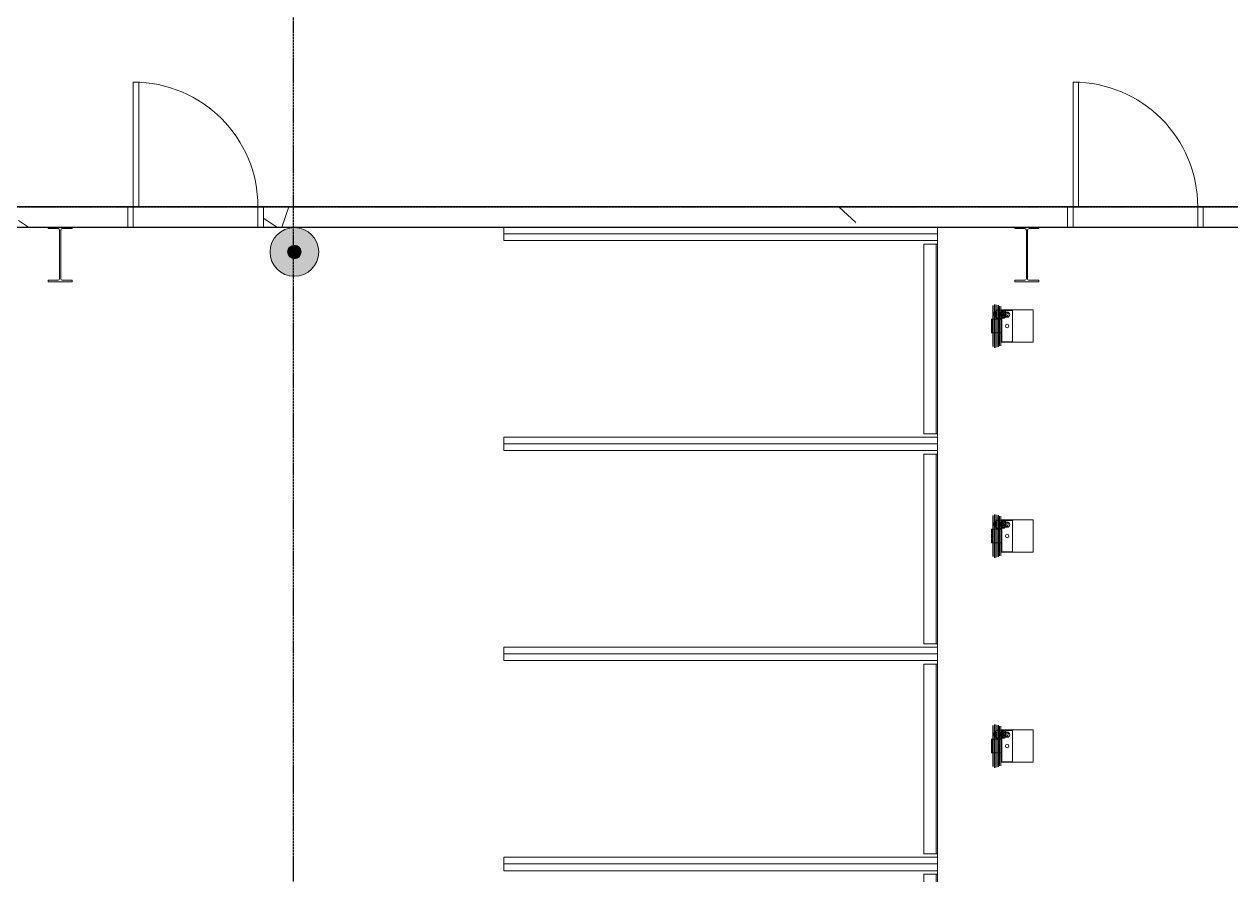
# Model space of a CAD drawing. Header units: millimetres. Extents: x -637480 to 299894, y -125373 to 39000.
# Drawn here: x 129829 to 138735, y 15069 to 21348 of the extents above; entities that cross this region are included whole.
import ezdxf

# ---------------------------------------------------------------- set-up
doc = ezdxf.new("R2010")
doc.units = ezdxf.units.MM
doc.linetypes.add('Xref building Toll$0$_SBA Dash - Loose', pattern=[5, 3, -2])
doc.linetypes.add('Xref building Toll$0$Grid Line', pattern=[22.225, 12.7, -3.175, 3.175, -3.175])
for name, color, linetype, lineweight in [('AM_BOR', 4, 'Continuous', 25), ('Xref building Toll$0$A-DETL', 90, 'Continuous', 9), ('Xref building Toll$0$A-DETL-GENF', 92, 'Continuous', 9), ('Xref building Toll$0$A-DOOR', 31, 'Continuous', 9), ('Xref building Toll$0$A-DOOR-HDLN', 31, 'Continuous', 9), ('Xref building Toll$0$A-FLOR', 192, 'Continuous', 25), ('Xref building Toll$0$A-WALL', 113, 'Continuous', 9), ('Xref building Toll$0$A-WALL-PATT', 111, 'Continuous', 9), ('Xref building Toll$0$C-PRKG', 70, 'Continuous', 9), ('Xref building Toll$0$E-ELEC-EQPM', 71, 'Continuous', 9), ('Xref building Toll$0$S-COLS', 52, 'Continuous', 9)]:
    doc.layers.add(name, color=color, linetype=linetype, lineweight=lineweight)
doc.layers.add('Xref building Toll$0$S-GRID', color=8, linetype='Continuous')

# ---------------------------------------------------------------- blocks, each defined once
blk = doc.blocks.new('Xref building Toll$0$Toll Grids')
at = {"layer": 'Xref building Toll$0$S-GRID', "linetype": 'Xref building Toll$0$Grid Line'}
for p, q in [((131818, -125373.3), (131818, 36031.5)), ((107519.9, 20000), (163674.6, 20000))]:
    blk.add_line(p, q, dxfattribs=at)
blk = doc.blocks.new('Xref building Toll$0$_SBAMHE3-3200X1550 Parking 90_1 - MHE3 3_2 X 1_550-1677613-MASTER GROUND FLOOR')
at = {"layer": 'Xref building Toll$0$C-PRKG'}
for p, q in [((50, 3200), (-50, 3200)), ((-50, 3200), (-50, 0)), ((-50, 0), (-50, 3200)), ((-50, 3200), (50, 3200)), ((-50, 3200), (-50, 3200)), ((0, 0), (0, 3200)), ((50, 0), (50, 3200)), ((50, 3200), (50, 0)), ((50, 3200), (50, 3200)), ((1600, 3200), (1500, 3200)), ((1500, 3200), (1500, 0)), ((1500, 0), (1500, 3200)), ((1500, 3200), (1600, 3200)), ((1500, 3200), (1500, 3200)), ((1600, 3200), (1500, 3200)), ((1500, 3200), (1500, 0)), ((1500, 0), (1500, 3200)), ((1500, 3200), (1600, 3200)), ((1500, 3200), (1500, 3200)), ((1550, 0), (1550, 3200)), ((1550, 0), (1550, 3200)), ((1600, 0), (1600, 3200)), ((1600, 3200), (1600, 0)), ((1600, 3200), (1600, 3200)), ((1600, 0), (1600, 3200)), ((1600, 3200), (1600, 0)), ((1600, 3200), (1600, 3200)), ((3150, 3200), (3050, 3200)), ((3050, 3200), (3050, 0)), ((3050, 0), (3050, 3200)), ((3050, 3200), (3150, 3200)), ((3050, 3200), (3050, 3200)), ((3150, 3200), (3050, 3200)), ((3050, 3200), (3050, 0)), ((3050, 0), (3050, 3200)), ((3050, 3200), (3150, 3200)), ((3050, 3200), (3050, 3200)), ((3100, 0), (3100, 3200)), ((3100, 0), (3100, 3200)), ((3150, 0), (3150, 3200)), ((3150, 3200), (3150, 0)), ((3150, 3200), (3150, 3200)), ((3150, 0), (3150, 3200)), ((3150, 3200), (3150, 0)), ((3150, 3200), (3150, 3200)), ((4700, 3200), (4600, 3200)), ((4600, 3200), (4600, 0)), ((4600, 0), (4600, 3200)), ((4600, 3200), (4700, 3200)), ((4600, 3200), (4600, 3200)), ((4700, 3200), (4600, 3200)), ((4600, 3200), (4600, 0)), ((4600, 0), (4600, 3200)), ((4600, 3200), (4700, 3200)), ((4600, 3200), (4600, 3200)), ((4650, 0), (4650, 3200)), ((4650, 0), (4650, 3200)), ((4700, 0), (4700, 3200)), ((4700, 3200), (4700, 0)), ((4700, 3200), (4700, 3200)), ((4700, 0), (4700, 3200)), ((4700, 3200), (4700, 0)), ((4700, 3200), (4700, 3200)), ((6250, 3200), (6150, 3200)), ((6150, 3200), (6150, 0)), ((6150, 0), (6150, 3200)), ((6150, 3200), (6250, 3200)), ((6150, 3200), (6150, 3200)), ((6250, 3200), (6150, 3200)), ((6150, 3200), (6150, 0)), ((6150, 0), (6150, 3200)), ((6150, 3200), (6250, 3200)), ((6150, 3200), (6150, 3200)), ((6200, 0), (6200, 3200)), ((6200, 0), (6200, 3200)), ((6250, 0), (6250, 3200)), ((6250, 3200), (6250, 0)), ((6250, 3200), (6250, 3200)), ((6250, 0), (6250, 3200)), ((6250, 3200), (6250, 0)), ((6250, 3200), (6250, 3200)), ((7800, 3200), (7700, 3200)), ((7700, 3200), (7700, 0)), ((7700, 0), (7700, 3200)), ((7700, 3200), (7800, 3200)), ((7700, 3200), (7700, 3200)), ((7750, 0), (7750, 3200)), ((7800, 0), (7800, 3200)), ((7800, 3200), (7800, 0)), ((7800, 3200), (7800, 3200)), ((1475, 100), (75, 100)), ((75, 100), (75, 0)), ((75, 100), (75, 95)), ((75, 100), (75, 100)), ((1475, 100), (75, 100)), ((75, 17.5), (75, 95)), ((1475, 100), (1475, 100)), ((1475, 95), (1475, 100)), ((1475, 0), (1475, 100)), ((1475, 95), (1475, 17.5)), ((3025, 100), (1625, 100)), ((1625, 100), (1625, 0)), ((1625, 100), (1625, 95)), ((1625, 100), (1625, 100)), ((3025, 100), (1625, 100)), ((1625, 17.5), (1625, 95)), ((3025, 100), (3025, 100)), ((3025, 95), (3025, 100)), ((3025, 0), (3025, 100)), ((3025, 95), (3025, 17.5)), ((4575, 100), (3175, 100)), ((3175, 100), (3175, 0)), ((3175, 100), (3175, 95)), ((3175, 100), (3175, 100)), ((4575, 100), (3175, 100)), ((3175, 17.5), (3175, 95)), ((4575, 100), (4575, 100)), ((4575, 95), (4575, 100)), ((4575, 0), (4575, 100)), ((4575, 95), (4575, 17.5)), ((6125, 100), (4725, 100)), ((4725, 100), (4725, 0)), ((4725, 100), (4725, 95)), ((4725, 100), (4725, 100)), ((6125, 100), (4725, 100)), ((4725, 17.5), (4725, 95)), ((6125, 100), (6125, 100)), ((6125, 95), (6125, 100)), ((6125, 0), (6125, 100)), ((6125, 95), (6125, 17.5)), ((7675, 100), (6275, 100)), ((6275, 100), (6275, 0)), ((6275, 100), (6275, 95)), ((6275, 100), (6275, 100)), ((7675, 100), (6275, 100)), ((6275, 17.5), (6275, 95)), ((7675, 100), (7675, 100)), ((7675, 95), (7675, 100)), ((7675, 0), (7675, 100)), ((7675, 95), (7675, 17.5)), ((75, 9.5), (75, 17.5)), ((75, 9.5), (1475, 9.5)), ((1475, 9.5), (75, 9.5)), ((75, 4.5), (75, 9.5)), ((75, 9.5), (75, 9.5)), ((75, 0), (75, 4.5)), ((75, 0), (1475, 0)), ((75, 0), (1475, 0)), ((1475, 17.5), (1475, 9.5)), ((1475, 9.5), (1475, 9.5)), ((1475, 9.5), (1475, 4.5)), ((1475, 4.5), (1475, 0)), ((1475, 0), (1475, 0)), ((1500, 0), (1600, 0)), ((1600, 0), (1500, 0)), ((1500, 0), (1500, 0)), ((1550, 0), (3100, 0)), ((1600, 0), (1600, 0)), ((1625, 9.5), (1625, 17.5)), ((1625, 9.5), (3025, 9.5)), ((3025, 9.5), (1625, 9.5)), ((1625, 4.5), (1625, 9.5)), ((1625, 9.5), (1625, 9.5)), ((1625, 0), (1625, 4.5)), ((1625, 0), (1625, 0)), ((1625, 0), (3025, 0)), ((1625, 0), (3025, 0)), ((3025, 17.5), (3025, 9.5)), ((3025, 9.5), (3025, 9.5)), ((3025, 9.5), (3025, 4.5)), ((3025, 4.5), (3025, 0)), ((3025, 0), (3025, 0)), ((3050, 0), (3150, 0)), ((3150, 0), (3050, 0)), ((3050, 0), (3050, 0)), ((3100, 0), (4650, 0)), ((3150, 0), (3150, 0)), ((3175, 9.5), (3175, 17.5)), ((3175, 9.5), (4575, 9.5)), ((4575, 9.5), (3175, 9.5)), ((3175, 4.5), (3175, 9.5)), ((3175, 9.5), (3175, 9.5)), ((3175, 0), (3175, 4.5)), ((3175, 0), (4575, 0)), ((3175, 0), (4575, 0)), ((4575, 17.5), (4575, 9.5)), ((4575, 9.5), (4575, 9.5)), ((4575, 9.5), (4575, 4.5)), ((4575, 4.5), (4575, 0)), ((4575, 0), (4575, 0)), ((4650, 0), (6200, 0)), ((4725, 9.5), (4725, 17.5)), ((4725, 9.5), (6125, 9.5)), ((6125, 9.5), (4725, 9.5)), ((4725, 4.5), (4725, 9.5)), ((4725, 9.5), (4725, 9.5)), ((4725, 0), (4725, 4.5)), ((4725, 0), (6125, 0)), ((4725, 0), (6125, 0)), ((6125, 17.5), (6125, 9.5)), ((6125, 9.5), (6125, 9.5)), ((6125, 9.5), (6125, 4.5)), ((6125, 4.5), (6125, 0)), ((6125, 0), (6125, 0)), ((6275, 9.5), (6275, 17.5)), ((6275, 9.5), (7675, 9.5)), ((7675, 9.5), (6275, 9.5)), ((6275, 4.5), (6275, 9.5)), ((6275, 9.5), (6275, 9.5)), ((6275, 0), (6275, 4.5)), ((6275, 0), (7675, 0)), ((6275, 0), (7675, 0)), ((7675, 17.5), (7675, 9.5)), ((7675, 9.5), (7675, 9.5)), ((7675, 9.5), (7675, 4.5)), ((7675, 4.5), (7675, 0)), ((7675, 0), (7675, 0)), ((-50, 0), (50, 0)), ((50, 0), (-50, 0)), ((-50, 0), (-50, 0)), ((0, 0), (1550, 0)), ((50, 0), (50, 0)), ((75, 0), (75, 0)), ((1500, 0), (1600, 0)), ((1600, 0), (1500, 0)), ((1500, 0), (1500, 0)), ((1600, 0), (1600, 0)), ((3050, 0), (3150, 0)), ((3150, 0), (3050, 0)), ((3050, 0), (3050, 0)), ((3150, 0), (3150, 0)), ((3175, 0), (3175, 0)), ((4600, 0), (4700, 0)), ((4700, 0), (4600, 0)), ((4600, 0), (4600, 0)), ((4600, 0), (4700, 0)), ((4700, 0), (4600, 0)), ((4600, 0), (4600, 0)), ((4700, 0), (4700, 0)), ((4700, 0), (4700, 0)), ((4725, 0), (4725, 0)), ((6150, 0), (6250, 0)), ((6250, 0), (6150, 0)), ((6150, 0), (6150, 0)), ((6150, 0), (6250, 0)), ((6250, 0), (6150, 0)), ((6150, 0), (6150, 0)), ((6200, 0), (7750, 0)), ((6250, 0), (6250, 0)), ((6250, 0), (6250, 0)), ((6275, 0), (6275, 0)), ((7700, 0), (7800, 0)), ((7800, 0), (7700, 0)), ((7700, 0), (7700, 0)), ((7800, 0), (7800, 0))]:
    blk.add_line(p, q, dxfattribs=at)
blk = doc.blocks.new('Xref building Toll$0$CST_ Charging Station - Forklift - Standard-1609571-MASTER GROUND FLOOR')
at = {"layer": 'Xref building Toll$0$E-ELEC-EQPM'}
for p, q in [((-84, -45.5), (-84, -121.7)), ((-84, -48.6), (-84, -45.5)), ((-84, -45.5), (-84, -45.5)), ((-84, -45.5), (17.6, -45.5)), ((17.6, -45.5), (-84, -45.5)), ((-84, -121.7), (-84, -48.6)), ((-84, -48.6), (-84, -48.6)), ((17.6, -48.6), (-84, -48.6)), ((17.6, -48.6), (-84, -48.6)), ((17.6, -45.5), (17.6, -45.5)), ((17.6, -45.5), (17.6, -48.6)), ((17.6, -121.7), (17.6, -45.5)), ((17.6, -48.6), (17.6, -48.6)), ((17.6, -48.6), (17.6, -121.7)), ((37.3, -68.1), (27.5, -83)), ((81.5, -83), (71.6, -68.1)), ((-152.3, -118.5), (85.9, -118.5)), ((-152.3, -353.4), (-152.3, -118.5)), ((-152.3, -118.5), (85.9, -118.5)), ((85.9, -118.5), (-152.3, -118.5)), ((-152.3, -118.5), (-152.3, -118.5)), ((-152.3, -201), (-152.3, -118.5)), ((-152.3, -118.5), (-152.3, -201)), ((82.7, -121.7), (-149.1, -121.7)), ((-149.1, -121.7), (-149.1, -121.7)), ((-149.1, -121.7), (82.7, -121.7)), ((-149.1, -121.7), (-149.1, -201)), ((-149.1, -121.7), (-149.1, -201)), ((28.6, -120.1), (-92, -120.1)), ((-92, -120.1), (-92, -120.1)), ((-92, -120.1), (28.6, -120.1)), ((-92, -120.1), (-92, -121.7)), ((-92, -120.1), (-92, -121.7)), ((28.6, -121.7), (-92, -121.7)), ((-92, -121.7), (-92, -121.7)), ((-92, -121.7), (28.6, -121.7)), ((-84, -121.7), (-84, -121.7)), ((17.6, -121.7), (-84, -121.7)), ((17.6, -121.7), (-84, -121.7)), ((17.6, -121.7), (17.6, -121.7)), ((25.1, -90.4), (25.1, -134.9)), ((54.5, -132.4), (27.3, -130.6)), ((27.3, -130.6), (27.3, -143.3)), ((27.3, -143.3), (54.5, -145.1)), ((28.6, -120.1), (28.6, -120.1)), ((28.6, -121.7), (28.6, -120.1)), ((28.6, -120.1), (28.6, -121.7)), ((28.6, -121.7), (28.6, -121.7)), ((40, -142.4), (38.3, -156.9)), ((81.6, -130.6), (54.5, -132.4)), ((54.5, -145.1), (81.6, -143.3)), ((70.6, -156.9), (69, -142.4)), ((81.6, -143.3), (81.6, -130.6)), ((82.7, -121.7), (82.7, -121.7)), ((82.7, -201), (82.7, -121.7)), ((82.7, -121.7), (82.7, -201)), ((83.8, -134.9), (83.8, -90.4)), ((85.9, -118.5), (85.9, -353.4)), ((85.9, -118.5), (85.9, -118.5)), ((85.9, -118.5), (85.9, -201)), ((85.9, -118.5), (85.9, -201)), ((-152.3, -201), (-152.3, -201)), ((-152.3, -201), (85.9, -201)), ((85.9, -201), (-152.3, -201)), ((82.7, -201), (-149.1, -201)), ((-149.1, -201), (-149.1, -201)), ((-149.1, -201), (82.7, -201)), ((82.7, -201), (82.7, -201)), ((85.9, -201), (85.9, -201)), ((85.9, -353.4), (-152.3, -353.4))]:
    blk.add_line(p, q, dxfattribs=at)
at = {"layer": 'Xref building Toll$0$E-ELEC-EQPM', "flags": 128}
for points in [[(-192.9, -67.6), (-156.3, -67.6), (-63.2, -67.6), (-33.2, -67.6)], [(-33.2, -67.6), (-134.9, -67.6), (-190, -67.6), (-192.9, -67.6)], [(-192.9, -77.9), (-156.3, -77.9), (-63.2, -77.9), (-33.2, -77.9)], [(-33.2, -77.9), (-134.9, -77.9), (-190, -77.9), (-192.9, -77.9)], [(-187.3, -86.7), (-150.8, -86.7), (-58.5, -86.7), (-33.2, -86.7)], [(-33.2, -86.7), (-132.9, -86.7), (-185.3, -86.7), (-187.3, -86.7)], [(-185, -54.9), (-148.4, -54.9), (-56.4, -54.9), (-33.2, -54.9)], [(-33.2, -54.9), (-132, -54.9), (-183.2, -54.9), (-185, -54.9)], [(-185, -65.2), (-148.4, -65.2), (-56.4, -65.2), (-33.2, -65.2)], [(-33.2, -65.2), (-132, -65.2), (-183.2, -65.2), (-185, -65.2)], [(118.5, -54.9), (82, -54.9), (-10, -54.9), (-33.2, -54.9)], [(-33.2, -54.9), (65.6, -54.9), (116.8, -54.9), (118.5, -54.9)], [(118.5, -65.2), (82, -65.2), (-10, -65.2), (-33.2, -65.2)], [(-33.2, -65.2), (65.6, -65.2), (116.8, -65.2), (118.5, -65.2)], [(126.5, -67.6), (89.9, -67.6), (-3.2, -67.6), (-33.2, -67.6)], [(-33.2, -67.6), (68.5, -67.6), (123.6, -67.6), (126.5, -67.6)], [(126.5, -77.9), (89.9, -77.9), (-3.2, -77.9), (-33.2, -77.9)], [(-33.2, -77.9), (68.5, -77.9), (123.6, -77.9), (126.5, -77.9)], [(120.9, -86.7), (84.4, -86.7), (-8, -86.7), (-33.2, -86.7)], [(-33.2, -86.7), (66.5, -86.7), (118.8, -86.7), (120.9, -86.7)], [(-187.3, -96.9), (-150.8, -96.9), (-58.5, -96.9), (-33.2, -96.9)], [(-33.2, -96.9), (-132.9, -96.9), (-185.3, -96.9), (-187.3, -96.9)], [(-179.4, -105.7), (-142.9, -105.7), (-51.7, -105.7), (-33.2, -105.7)], [(-33.2, -105.7), (-129.8, -105.7), (-178.2, -105.7), (-179.4, -105.7)], [(-179.4, -116), (-142.9, -116), (-51.7, -116), (-33.2, -116)], [(-33.2, -116), (-129.8, -116), (-178.2, -116), (-179.4, -116)], [(120.9, -96.9), (84.4, -96.9), (-8, -96.9), (-33.2, -96.9)], [(-33.2, -96.9), (66.5, -96.9), (118.8, -96.9), (120.9, -96.9)], [(113, -105.7), (76.5, -105.7), (-14.7, -105.7), (-33.2, -105.7)], [(-33.2, -105.7), (63.4, -105.7), (111.8, -105.7), (113, -105.7)], [(113, -116), (76.5, -116), (-14.7, -116), (-33.2, -116)], [(-33.2, -116), (63.4, -116), (111.8, -116), (113, -116)]]:
    blk.add_lwpolyline(points, dxfattribs=at)
at = {"layer": 'Xref building Toll$0$E-ELEC-EQPM'}
for centre, radius, start, end in [((54.5, -72.8), 12, 90, 270), ((54.5, -72.8), 12, 90, 270), ((54.5, -72.8), 6.44, 90, 270), ((54.5, -72.8), 5.14, 90, 270), ((54.5, -72.8), 5.14, 90, 270), ((54.5, -72.8), 12, 270, 90), ((54.5, -72.8), 12, 270, 90), ((54.5, -72.8), 6.44, 270, 90), ((54.5, -72.8), 5.14, 270, 90), ((54.5, -72.8), 5.14, 270, 90), ((-33.2, -161.4), 12.7, 0, 180), ((-33.2, -161.4), 12.7, 0, 180), ((-33.2, -161.4), 12.7, 180, 360), ((-33.2, -161.4), 12.7, 180, 0), ((50.9, -161.4), 19.1, 0, 180), ((50.9, -161.4), 19, 0, 180), ((50.9, -161.4), 19.1, 180, 360), ((50.9, -161.4), 19, 180, 0)]:
    blk.add_arc(centre, radius, start, end, dxfattribs=at)
for centre, major_axis, start_param, end_param in [((54.5, -90.4), (-29.4, 0), 4.712389, 7.853982), ((54.5, -72.8), (-18.6, 0), 4.712389, 7.853982), ((54.5, -72.8), (-18.6, 0), 1.570796, 4.712389), ((54.5, -90.4), (-29.4, 0), 1.570796, 4.712389), ((54.5, -134.9), (-29.4, 0), 4.712389, 7.853982), ((54.5, -130.6), (-27.2, 0), 3.141593, 6.283185), ((54.5, -143.3), (-27.2, 0), 3.141593, 6.283185), ((54.5, -157.6), (-16.2, 0), 4.712389, 7.853982), ((54.5, -143.1), (-14.5, 0), 4.712389, 7.853982), ((54.5, -134.9), (-29.4, 0), 1.570796, 4.712389), ((54.5, -143.1), (-14.5, 0), 1.570796, 4.712389), ((54.5, -157.6), (-16.2, 0), 1.570796, 4.712389)]:
    blk.add_ellipse(centre, major_axis=major_axis, ratio=0.642788, start_param=start_param, end_param=end_param, dxfattribs=at)
blk = doc.blocks.new('Xref building Toll$0$UB-Universal Beam-Column - C1_5_410-2140336-MASTER GROUND FLOOR')
at = {"layer": 'Xref building Toll$0$S-COLS', "lineweight": 18}
for p, q in [((89, 201.5), (-89, 201.5)), ((-89, 201.5), (-89, 190.5)), ((-89, 190.5), (-15.65, 190.5)), ((-4.25, 179.1), (-4.25, -179.1)), ((4.25, -179.1), (4.25, 179.1)), ((15.65, 190.5), (89, 190.5)), ((89, 190.5), (89, 201.5)), ((-15.65, -190.5), (-89, -190.5)), ((-89, -190.5), (-89, -201.5)), ((-89, -201.5), (89, -201.5)), ((89, -190.5), (15.65, -190.5)), ((89, -201.5), (89, -190.5))]:
    blk.add_line(p, q, dxfattribs=at)
at = {"layer": 'Xref building Toll$0$S-COLS'}
for p, q in [((-89, 201.5), (-89, 201.5)), ((-89, 190.5), (-89, 190.5)), ((89, 201.5), (89, 201.5)), ((89, 190.5), (89, 190.5)), ((-89, -190.5), (-89, -190.5)), ((-89, -201.5), (-89, -201.5)), ((89, -190.5), (89, -190.5)), ((89, -201.5), (89, -201.5))]:
    blk.add_line(p, q, dxfattribs=at)
at = {"layer": 'Xref building Toll$0$S-COLS', "lineweight": 18}
for centre, start, end in [((-15.65, 179.1), 0, 90), ((15.65, 179.1), 90, 180), ((-15.65, -179.1), 270, 0), ((15.65, -179.1), 180, 270)]:
    blk.add_arc(centre, 11.4, start, end, dxfattribs=at)
blk = doc.blocks.new('Xref building Toll$0$_SBA 1SWING SPDoor 01a - 920W x 2040H WD-1991710-MASTER GROUND FLOOR')
at = {"layer": 'Xref building Toll$0$A-DOOR'}
for p, q in [((-500, -75), (-500, 75)), ((-460, 75), (-500, 75)), ((-500, 75), (-500, 75)), ((-460, 75), (-500, 75)), ((-500, 75), (-500, -75)), ((-460, 75), (-460, 75)), ((-460, 75), (-460, -75)), ((-460, -75), (-460, 75)), ((460, 75), (500, 75)), ((460, -75), (460, 75)), ((460, 75), (460, 75)), ((500, 75), (460, 75)), ((460, 75), (460, -75)), ((500, 75), (500, -75)), ((500, 75), (500, 75)), ((500, -75), (500, 75)), ((-500, -75), (-500, -75)), ((-500, -75), (-460, -75)), ((-500, -75), (-460, -75)), ((-460, -75), (-460, -75)), ((420, -75), (420, -995)), ((460, -75), (420, -75)), ((460, -995), (460, -75)), ((500, -75), (460, -75)), ((460, -75), (460, -75)), ((460, -75), (500, -75)), ((500, -75), (500, -75)), ((460, -995), (420, -995))]:
    blk.add_line(p, q, dxfattribs=at)
blk.add_arc((460, -75), 920, 180, 270, dxfattribs=at)
at = {"layer": 'Xref building Toll$0$A-DOOR-HDLN'}
blk.add_line((-460, -75), (460, -75), dxfattribs=at)
blk = doc.blocks.new('Xref building Toll$0$UB-Universal Beam-Column - C1_5_410-2160400-MASTER GROUND FLOOR')
at = {"layer": 'Xref building Toll$0$S-COLS', "lineweight": 18}
for p, q in [((-89, 201.5), (89, 201.5)), ((-89, 190.5), (-89, 201.5)), ((-15.65, 190.5), (-89, 190.5)), ((-4.25, -179.1), (-4.25, 179.1)), ((4.25, 179.1), (4.25, -179.1)), ((89, 190.5), (15.65, 190.5)), ((89, 201.5), (89, 190.5)), ((-89, -190.5), (-15.65, -190.5)), ((-89, -201.5), (-89, -190.5)), ((89, -201.5), (-89, -201.5)), ((15.65, -190.5), (89, -190.5)), ((89, -190.5), (89, -201.5))]:
    blk.add_line(p, q, dxfattribs=at)
at = {"layer": 'Xref building Toll$0$S-COLS'}
for p, q in [((-89, 201.5), (-89, 201.5)), ((-89, 190.5), (-89, 190.5)), ((89, 201.5), (89, 201.5)), ((89, 190.5), (89, 190.5)), ((-89, -190.5), (-89, -190.5)), ((-89, -201.5), (-89, -201.5)), ((89, -190.5), (89, -190.5)), ((89, -201.5), (89, -201.5))]:
    blk.add_line(p, q, dxfattribs=at)
at = {"layer": 'Xref building Toll$0$S-COLS', "lineweight": 18}
for centre, start, end in [((-15.65, 179.1), 360, 90), ((15.65, 179.1), 90, 180), ((-15.65, -179.1), 270, 360), ((15.65, -179.1), 180, 270)]:
    blk.add_arc(centre, 11.4, start, end, dxfattribs=at)
blk = doc.blocks.new('Xref building Toll')
at = {"layer": 'Xref building Toll$0$A-DETL-GENF'}
h = blk.add_hatch(color=7, dxfattribs=at)
edge = h.paths.add_edge_path(flags=0)
edge.add_arc((131823.8, 19666.7), 50, 180, 360)
edge.add_arc((131823.8, 19666.7), 50, 0, 180)
edge = h.paths.add_edge_path(flags=0)
edge.add_arc((131823.8, 19666.7), 180, 0, 180)
edge.add_arc((131823.8, 19666.7), 180, 180, 360)
h = blk.add_hatch(color=7, dxfattribs=at)
edge = h.paths.add_edge_path(flags=0)
edge.add_arc((131823.8, 19666.7), 50, 0, 180)
edge.add_arc((131823.8, 19666.7), 50, 180, 360)
at = {"layer": 'Xref building Toll$0$A-WALL-PATT', "lineweight": 9}
h = blk.add_hatch(dxfattribs=at)
h.set_pattern_fill('FP_1', color=256, style=0, pattern_type=2)
h.set_pattern_definition([(50, (-8000, -140012.5), (3643.682, -318.78), [381, -4191]), (355, (-8000, -140012.5), (-704.856, 3821.136), [304.8, -3352.8]), (100.451, (-7696.4, -140039), (2938.85, 3502.33), [323.8, -3561.8]), (46.184, (-8000, -138996.5), (5421.58, -840.86), [571.5, -6286.5]), (96.636, (-7548, -139066.6), (4748.05, 4948.55), [485.7, -5342.7]), (351.184, (-8000, -138996.5), (4748.1, 4948.5), [457.2, -5029.2]), (21, (-7492, -139250.5), (3032.288, -2045.304), [381, -4191]), (326, (-7492, -139250.5), (1236.04, 3683.76), [304.8, -3352.8]), (71.451, (-7239.3, -139421), (4268.34, 1638.425), [323.8, -3561.8]), (37.5, (-8000, -140012.5), (61.772, 1691.101), [167.64, -3144.52, 167.64, -3235.96, -3365.5]), (37.5, (-8000, -140012.5), (61.772, 1691.101), [-6715.76, 167.64, -3197.86]), (7.5, (-8000, -140012.5), (1336.393, 2003.611), [167.64, -1772.92, 167.64, -3068.32, -1282.7]), (7.5, (-8000, -140012.5), (1336.393, 2003.611), [-5176.52, 167.64, -1115.06]), (327.5, (-9132.8, -140012.5), (2711.818, -114.579), [167.64, -1102.36, 167.64, -3794.76, -5257.8]), (327.5, (-9132.8, -140012.5), (2711.818, -114.579), [-5232.4, 167.64, -5090.16]), (317.5, (-9640.8, -140012.5), (2962.586, 508.533), [167.64, -1483.36, 167.64, -2463.8, -3733.8]), (317.5, (-9640.8, -140012.5), (2962.586, 508.533), [-4282.44, 167.64, -3566.16])])
h.paths.add_polyline_path([(152900, 19850), (152900, 20000), (153120, 20000), (153120, 19850)], flags=0)
h.paths.add_polyline_path([(146595.4, 19850), (146595.4, 20000), (151900, 20000), (151900, 19850)], flags=0)
h.paths.add_polyline_path([(138530, 19850), (138530, 20000), (145595.4, 20000), (145595.4, 19850)], flags=0)
h.paths.add_polyline_path([(131595, 19850), (131595, 20000), (137530, 20000), (137530, 19850)], flags=0)
h.paths.add_polyline_path([(121220, 19850), (121220, 20000), (130595, 20000), (130595, 19850)], flags=0)
at = {"layer": 'Xref building Toll$0$A-DETL', "linetype": 'Xref building Toll$0$_SBA Dash - Loose'}
blk.add_line((51749, 20000), (153992, 20000), dxfattribs=at)
at = {"layer": 'Xref building Toll$0$A-DETL'}
for radius, start, end in [(180, 0, 180), (50, 0, 180), (50, 0, 180), (180, 180, 0), (50, 180, 0), (50, 180, 0)]:
    blk.add_arc((131823.8, 19666.7), radius, start, end, dxfattribs=at)
at = {"layer": 'Xref building Toll$0$A-FLOR'}
for p, q in [((153270, 20000), (121070, 20000)), ((121220, 19850), (153120, 19850))]:
    blk.add_line(p, q, dxfattribs=at)
at = {"layer": 'Xref building Toll$0$A-WALL', "lineweight": 18}
for p, q in [((130595, 20000), (121070, 20000)), ((130595, 19850), (130595, 20000)), ((137530, 20000), (131595, 20000)), ((131595, 20000), (131595, 19850)), ((137530, 19850), (137530, 20000)), ((145595.4, 20000), (138530, 20000)), ((138530, 20000), (138530, 19850))]:
    blk.add_line(p, q, dxfattribs=at)
at = {"layer": 'Xref building Toll$0$A-WALL'}
for p, q in [((130595, 20000), (131595, 20000)), ((137530, 20000), (138530, 20000))]:
    blk.add_line(p, q, dxfattribs=at)
blk.add_blockref('Xref building Toll$0$Toll Grids', (0, 0))
at = {"layer": 'Xref building Toll$0$A-DOOR', "rotation": 180}
for p in [(131095, 19925), (138030, 19925)]:
    blk.add_blockref('Xref building Toll$0$_SBA 1SWING SPDoor 01a - 920W x 2040H WD-1991710-MASTER GROUND FLOOR', p, dxfattribs=at)
at = {"layer": 'Xref building Toll$0$C-PRKG', "rotation": 90.0000000000001}
blk.add_blockref('Xref building Toll$0$_SBAMHE3-3200X1550 Parking 90_1 - MHE3 3_2 X 1_550-1677613-MASTER GROUND FLOOR', (136570, 12050), dxfattribs=at)
at = {"layer": 'Xref building Toll$0$E-ELEC-EQPM', "rotation": 89.99999999999868}
for p in [(136922.1, 19152.8), (136922.1, 17602.8), (136922.1, 16052.8)]:
    blk.add_blockref('Xref building Toll$0$CST_ Charging Station - Forklift - Standard-1609571-MASTER GROUND FLOOR', p, dxfattribs=at)
at = {"layer": 'Xref building Toll$0$S-COLS'}
blk.add_blockref('Xref building Toll$0$UB-Universal Beam-Column - C1_5_410-2140336-MASTER GROUND FLOOR', (130095, 19648.5), dxfattribs=at)
at = {"layer": 'Xref building Toll$0$S-COLS', "rotation": 180}
blk.add_blockref('Xref building Toll$0$UB-Universal Beam-Column - C1_5_410-2160400-MASTER GROUND FLOOR', (137229.6, 19648.5), dxfattribs=at)

msp = doc.modelspace()

# ---------------------------------------------------------------- block references
at = {"layer": 'AM_BOR'}
msp.add_blockref('Xref building Toll', (0, 0), dxfattribs=at)

doc.saveas('drawing.dxf')
